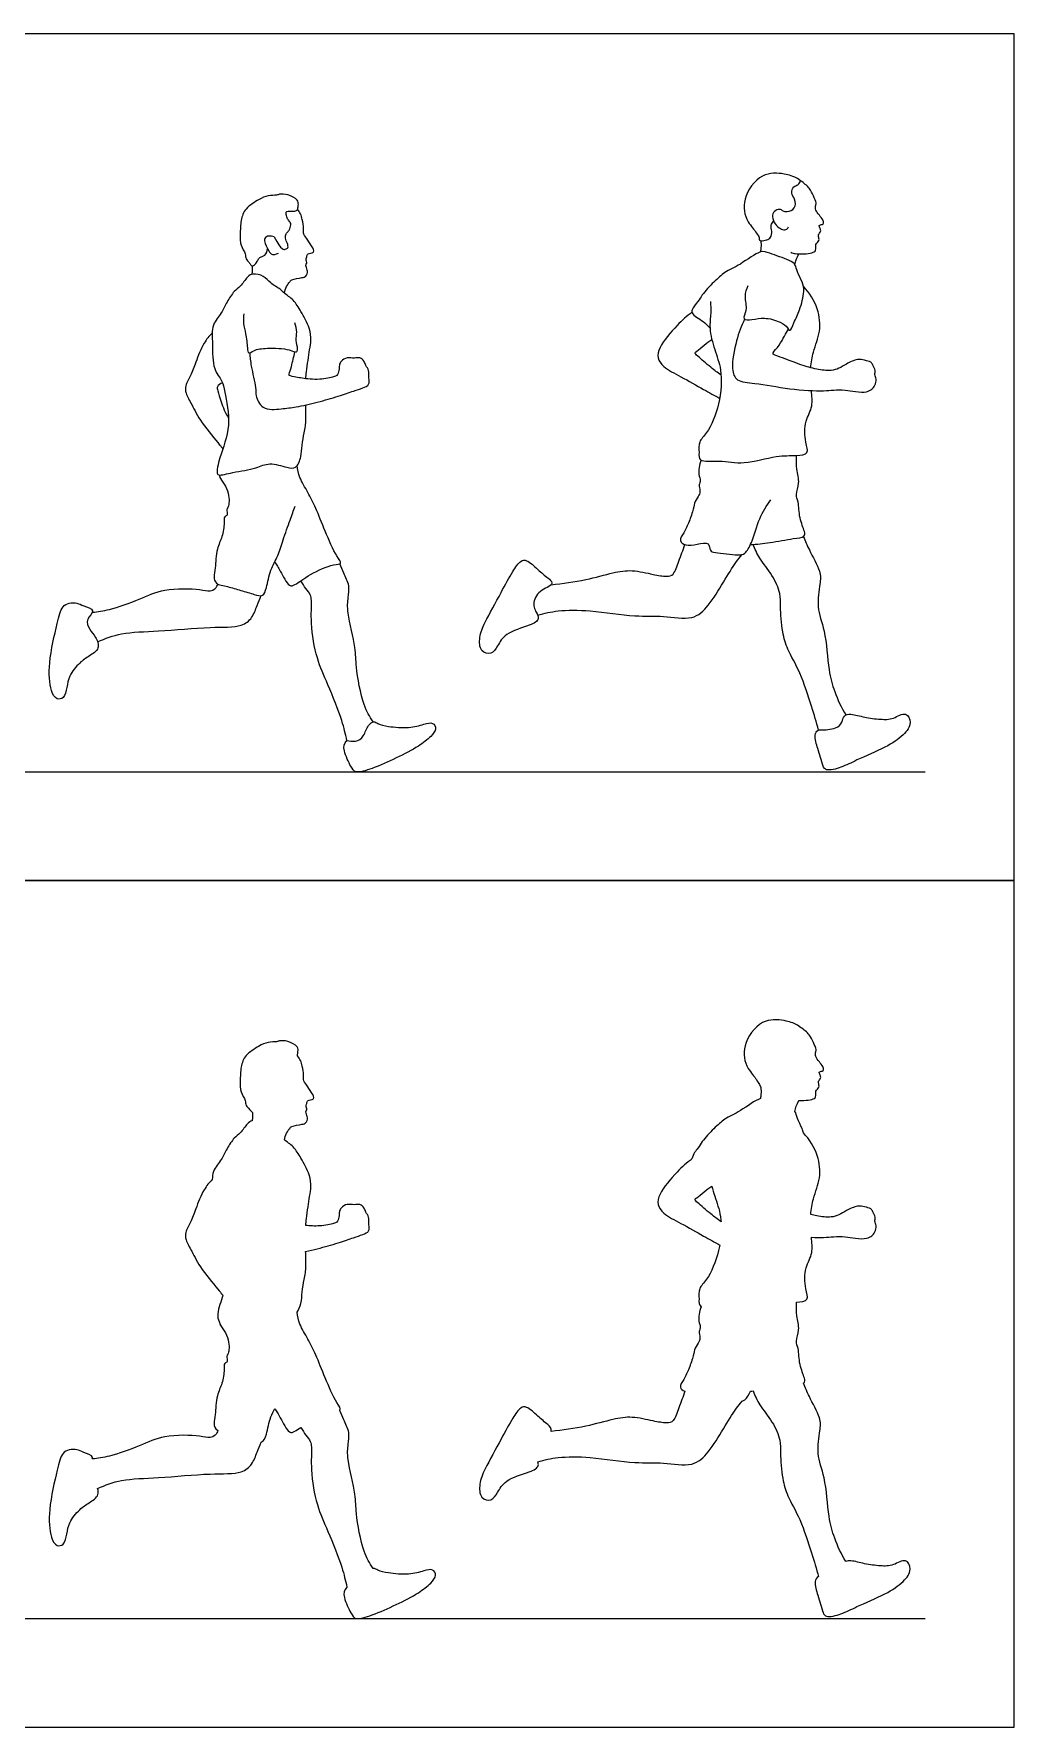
# Model space of a CAD drawing. Header units: millimetres. Extents: x 10.5 to 31.3, y 15.2 to 26.1.
# Drawn here: x 16.667 to 19.49, y 15.219 to 20.096 of the extents above; entities that cross this region are included whole.
import ezdxf

# ---------------------------------------------------------------- set-up
doc = ezdxf.new("R2010")
doc.units = ezdxf.units.MM
for name, color, linetype, true_color in [('AG-DIAGRAM', 7, 'Continuous', 0xfecc66), ('AG-HUMANS', 7, 'Continuous', 0x66ccff), ('AG-OUTLINE', 7, 'Continuous', 0x8000ff), ('X-VPRT', 6, 'Continuous', 0xff00ff)]:
    doc.layers.add(name, color=color, linetype=linetype, true_color=true_color)

msp = doc.modelspace()

# ---------------------------------------------------------------- linework, layer by layer
at = {"layer": 'AG-DIAGRAM'}
for p, q in [((10.9956, 17.9704), (19.2337, 17.9704)), ((10.9956, 15.532), (19.2337, 15.532))]:
    msp.add_line(p, q, dxfattribs=at)
at = {"layer": 'AG-HUMANS'}
for points, knots in [([(18.8754, 19.6726), (18.8615, 19.6824), (18.855, 19.6849), (18.8423, 19.6888), (18.8195, 19.6945), (18.7593, 19.6984), (18.7046, 19.6207), (18.716, 19.5591), (18.7423, 19.5306), (18.7515, 19.5168), (18.7575, 19.5086), (18.7551, 19.5008), (18.7596, 19.4996), (18.7604, 19.4996), (18.7662, 19.4994), (18.7775, 19.502), (18.7911, 19.5081), (18.7936, 19.5273), (18.7874, 19.5444), (18.7943, 19.5526), (18.7976, 19.5558)], [-0.551503, -0.551503, -0.551503, -0.551503, -0.282873, -0.282873, -0.070407, 0.415815, 0.98277, 1.48197, 1.810742, 1.810742, 2.011994, 2.191376, 2.333996, 2.333996, 2.333996, 2.591873, 2.818718, 3.077542, 3.334948, 3.563821, 3.563821, 3.563821, 3.563821]), ([(18.8242, 19.5859), (18.8281, 19.5845), (18.8362, 19.5825), (18.8627, 19.5908), (18.8596, 19.621), (18.8467, 19.6355), (18.854, 19.6576), (18.8688, 19.6593), (18.8737, 19.6683), (18.8754, 19.6726)], [0, 0, 0, 0, 0.201869, 0.476306, 0.764678, 1.015322, 1.263762, 1.471583, 1.684373, 1.684373, 1.684373, 1.684373]), ([(18.8475, 19.4667), (18.8515, 19.4649), (18.86, 19.4615), (18.8852, 19.4617), (18.9071, 19.4641), (18.9222, 19.4707), (18.9154, 19.4903), (18.9311, 19.4988), (18.9264, 19.5123), (18.926, 19.518), (18.9344, 19.5264), (18.9323, 19.5348), (18.9258, 19.545), (18.9373, 19.5464), (18.943, 19.55), (18.9394, 19.5608), (18.9294, 19.5732), (18.9176, 19.5873), (18.9178, 19.5999), (18.9219, 19.609), (18.9109, 19.6301), (18.9031, 19.6506), (18.8848, 19.6662), (18.8754, 19.6726)], [0, 0, 0, 0, 0.207166, 0.493155, 0.769559, 0.974453, 1.20495, 1.4225, 1.620743, 1.75598, 1.940443, 2.107936, 2.278712, 2.44729, 2.584306, 2.760223, 2.995385, 3.239564, 3.433259, 3.604986, 3.872248, 4.161014, 4.442709, 4.442709, 4.442709, 4.442709]), ([(17.359, 19.5108), (17.3809, 19.4709), (17.3909, 19.4756), (17.4003, 19.4781), (17.3976, 19.4933), (17.3895, 19.5062), (17.3926, 19.5198), (17.3994, 19.5264), (17.4046, 19.5337), (17.409, 19.5499), (17.3996, 19.5585), (17.3954, 19.5678), (17.3914, 19.5826), (17.3994, 19.5853), (17.4126, 19.5841), (17.423, 19.5854), (17.4274, 19.591), (17.4277, 19.5976), (17.4291, 19.605), (17.4267, 19.6189), (17.3992, 19.6344), (17.3745, 19.6347), (17.366, 19.6302), (17.3393, 19.6312), (17.314, 19.6186), (17.2743, 19.5938), (17.2623, 19.559), (17.2608, 19.5186), (17.2608, 19.4868), (17.2774, 19.4634), (17.2761, 19.4476), (17.2874, 19.4374), (17.2909, 19.4303), (17.2946, 19.4253), (17.3058, 19.4319), (17.3112, 19.4425), (17.3168, 19.453), (17.3342, 19.4562), (17.3392, 19.4698), (17.3401, 19.4762)], [0, 0, 0, 0, 0.230998, 0.415156, 0.640732, 0.891769, 1.115562, 1.305529, 1.495759, 1.741641, 1.954325, 2.16424, 2.393579, 2.550206, 2.784332, 2.986722, 3.143598, 3.302732, 3.473829, 3.695033, 4.044628, 4.352232, 4.54333, 4.854466, 5.19877, 5.621218, 5.998099, 6.399058, 6.755287, 7.082105, 7.323459, 7.55995, 7.739236, 7.874192, 8.081899, 8.305585, 8.514333, 8.76472, 9.043224, 9.043224, 9.043224, 9.043224]), ([(17.3884, 19.3488), (17.3898, 19.3554), (17.3937, 19.3676), (17.4036, 19.3821), (17.4091, 19.3884), (17.4393, 19.3933), (17.4511, 19.3962), (17.4574, 19.412), (17.4498, 19.4249), (17.4508, 19.432), (17.455, 19.4377), (17.4491, 19.4435), (17.4522, 19.451), (17.4531, 19.4561), (17.4545, 19.4609), (17.4594, 19.464), (17.4679, 19.4644), (17.4726, 19.4664), (17.4736, 19.4755), (17.4652, 19.4859), (17.4528, 19.5072), (17.4411, 19.5215), (17.4449, 19.5357), (17.4402, 19.5608), (17.4358, 19.5769), (17.4298, 19.5862), (17.4264, 19.5903)], [0, 0, 0, 0, 0.256778, 0.489163, 0.654365, 0.965297, 1.166382, 1.383016, 1.599361, 1.748584, 1.886991, 2.034413, 2.19061, 2.32329, 2.44551, 2.579984, 2.746312, 2.868414, 3.023819, 3.231892, 3.521045, 3.758475, 3.96915, 4.256622, 4.494514, 4.722177, 4.722177, 4.722177, 4.722177]), ([(18.8242, 19.5859), (18.8214, 19.5879), (18.8149, 19.5919), (18.7982, 19.5856), (18.7917, 19.5692), (18.8009, 19.5456), (18.8167, 19.5348), (18.8292, 19.5294), (18.8376, 19.534), (18.8408, 19.5394)], [0, 0, 0, 0, 0.209336, 0.467746, 0.728175, 1.047179, 1.332712, 1.568291, 1.779989, 1.779989, 1.779989, 1.779989]), ([(17.359, 19.5108), (17.3469, 19.5148), (17.3348, 19.5124), (17.3275, 19.4987), (17.3432, 19.4701), (17.3517, 19.4585), (17.3639, 19.4603), (17.3713, 19.4638)], [0, 0, 0, 0, 0.278725, 0.534199, 0.934385, 1.202958, 1.466089, 1.466089, 1.466089, 1.466089]), ([(18.723, 19.37), (18.7191, 19.3602), (18.7108, 19.3394), (18.7238, 19.3011), (18.7042, 19.2708), (18.7387, 19.272), (18.7701, 19.2804), (18.8164, 19.2677), (18.8374, 19.252), (18.8448, 19.2355), (18.8571, 19.2678), (18.8737, 19.2989), (18.887, 19.3533), (18.8813, 19.3808), (18.8651, 19.4093), (18.861, 19.4322), (18.8422, 19.4451), (18.7855, 19.4634), (18.759, 19.4745), (18.7016, 19.4293), (18.6564, 19.4104), (18.6261, 19.382), (18.5906, 19.3446), (18.5814, 19.3251), (18.5601, 19.3025), (18.5631, 19.2877), (18.5805, 19.2763), (18.5996, 19.2644), (18.6098, 19.2534), (18.6144, 19.2476)], [0, 0, 0, 0, 0.322787, 0.685147, 0.96845, 1.241579, 1.584755, 1.975778, 2.2729, 2.451593, 2.73408, 3.10106, 3.520739, 3.824905, 4.148622, 4.414171, 4.679598, 5.11929, 5.417737, 5.888151, 6.297196, 6.667474, 7.071809, 7.34741, 7.652798, 7.853042, 8.107817, 8.382894, 8.652929, 8.652929, 8.652929, 8.652929]), ([(18.7604, 19.4996), (18.7619, 19.4925), (18.7609, 19.4798), (18.7604, 19.4718), (18.7597, 19.4674)], [6.8510055, 6.8510055, 6.8510055, 6.8510055, 7.0725595, 7.2816348, 7.2816348, 7.2816348, 7.2816348]), ([(18.8591, 19.4304), (18.8599, 19.4355), (18.8624, 19.4454), (18.8676, 19.4566), (18.8707, 19.4618)], [0, 0, 0, 0, 0.2241572, 0.4691012, 0.4691012, 0.4691012, 0.4691012]), ([(17.2955, 19.4033), (17.2962, 19.4075), (17.297, 19.4136), (17.2968, 19.4233), (17.2965, 19.4273)], [0, 0, 0, 0, 0.2058947, 0.3441343, 0.3441343, 0.3441343, 0.3441343]), ([(17.4497, 19.1023), (17.4504, 19.1086), (17.4536, 19.1341), (17.4601, 19.1857), (17.4663, 19.2128), (17.4624, 19.2494), (17.4361, 19.2958), (17.4169, 19.3289), (17.395, 19.3432), (17.3884, 19.3488), (17.3836, 19.3528), (17.3769, 19.3609), (17.3466, 19.377), (17.3305, 19.3997), (17.2977, 19.4066), (17.2808, 19.3966), (17.2624, 19.3668), (17.2426, 19.3552), (17.2218, 19.3227), (17.2083, 19.2909), (17.1773, 19.258), (17.1824, 19.2013), (17.1805, 19.1308), (17.2108, 19.0966), (17.2164, 19.0622), (17.2375, 18.965), (17.2025, 18.8816), (17.1915, 18.8305), (17.2003, 18.8223), (17.2426, 18.8342), (17.3066, 18.8426), (17.3447, 18.8634), (17.394, 18.8463), (17.4236, 18.842), (17.438, 18.8791), (17.4385, 18.9092), (17.4453, 18.9466), (17.4502, 18.9667), (17.4508, 18.9981), (17.4498, 19.0212), (17.4495, 19.0268)], [10.600244, 10.600244, 10.600244, 10.600244, 10.756683, 11.215751, 11.518086, 11.854879, 12.273757, 12.634399, 12.961384, 12.961384, 12.961384, 13.196966, 13.523167, 13.829272, 14.141173, 14.388354, 14.718442, 14.995949, 15.342592, 15.684316, 16.051612, 16.479373, 16.958766, 17.325296, 17.65722, 18.217698, 18.780831, 19.167441, 19.318331, 19.68342, 20.154729, 20.526239, 20.930303, 21.217849, 21.548488, 21.876805, 22.22175, 22.482674, 22.86159, 22.981118, 22.981118, 22.981118, 22.981118]), ([(18.9045, 19.1338), (18.9059, 19.1494), (18.9128, 19.1884), (18.9344, 19.2377), (18.9282, 19.3058), (18.9009, 19.3503), (18.8833, 19.3685)], [7.72623, 7.72623, 7.72623, 7.72623, 8.015618, 8.469912, 8.930946, 9.430859, 9.430859, 9.430859, 9.430859]), ([(18.6154, 19.3251), (18.6161, 19.3137), (18.6178, 19.2901), (18.6106, 19.2467), (18.6272, 19.1846), (18.65, 19.1273), (18.6453, 19.03), (18.6095, 18.9469), (18.5807, 18.9228), (18.5835, 18.8911), (18.5806, 18.8601), (18.6467, 18.8691), (18.7118, 18.8526), (18.8045, 18.883), (18.8582, 18.8797), (18.9024, 18.8849), (18.8866, 18.9219), (18.886, 18.9822), (18.9114, 19.0182), (18.908, 19.0522), (18.9063, 19.0682)], [0, 0, 0, 0, 0.335875, 0.712584, 1.16486, 1.615404, 2.180638, 2.722111, 3.055072, 3.368152, 3.635376, 4.054339, 4.541942, 5.097244, 5.532289, 5.85593, 6.171186, 6.614539, 7.009838, 7.319453, 7.319453, 7.319453, 7.319453]), ([(17.2718, 19.2889), (17.2706, 19.2799), (17.2695, 19.2609), (17.2774, 19.2321), (17.2819, 19.1939), (17.2832, 19.1711), (17.3018, 19.1872), (17.3394, 19.1913), (17.4004, 19.1896), (17.4236, 19.1757), (17.4282, 19.1889), (17.4198, 19.2136), (17.4258, 19.2359), (17.4214, 19.2543), (17.4186, 19.263)], [0, 0, 0, 0, 0.299397, 0.615598, 0.981971, 1.204166, 1.431686, 1.794419, 2.250083, 2.513578, 2.682227, 2.971476, 3.24838, 3.547382, 3.547382, 3.547382, 3.547382]), ([(18.5624, 19.2938), (18.5471, 19.2822), (18.5197, 19.2589), (18.467, 19.1955), (18.4615, 19.1627), (18.4807, 19.1333), (18.5318, 19.1081), (18.5957, 19.0715), (18.6267, 19.0543), (18.6422, 19.0456)], [0, 0, 0, 0, 0.433956, 0.946511, 1.259765, 1.574857, 2.008205, 2.50264, 2.920827, 2.920827, 2.920827, 2.920827]), ([(18.7141, 19.2738), (18.7045, 19.2539), (18.6894, 19.2142), (18.6736, 19.1332), (18.6898, 19.0925), (18.7487, 19.0907), (18.8408, 19.0713), (18.9397, 19.0657), (18.9691, 19.0705), (19.0041, 19.0703), (19.0326, 19.0648), (19.0655, 19.0625), (19.0807, 19.072), (19.0904, 19.0827), (19.0953, 19.1011), (19.0872, 19.114), (19.0927, 19.1263), (19.0829, 19.1414), (19.0785, 19.1513), (19.0587, 19.1557), (19.0388, 19.1605), (19.0069, 19.1452), (18.9862, 19.1316), (18.9625, 19.1243), (18.9195, 19.129), (18.8767, 19.1417), (18.8203, 19.1643), (18.7954, 19.172), (18.7958, 19.1784), (18.8154, 19.1999), (18.8284, 19.225), (18.8365, 19.2386), (18.8403, 19.2453)], [0, 0, 0, 0, 0.467249, 0.982346, 1.321621, 1.731481, 2.308244, 2.872897, 3.184681, 3.511961, 3.829686, 4.152621, 4.386109, 4.601872, 4.843364, 5.0562, 5.253322, 5.487576, 5.672631, 5.91791, 6.178565, 6.512649, 6.799586, 7.077529, 7.445982, 7.839998, 8.295606, 8.565108, 8.674555, 8.976281, 9.291836, 9.566707, 9.566707, 9.566707, 9.566707]), ([(17.1805, 19.2344), (17.1718, 19.2252), (17.1549, 19.2062), (17.1327, 19.1499), (17.12, 19.1125), (17.1013, 19.0828), (17.1039, 19.0599), (17.1228, 19.0252), (17.1478, 18.9765), (17.2007, 18.9136), (17.2078, 18.905), (17.2114, 18.9008)], [0, 0, 0, 0, 0.352897, 0.794214, 1.163892, 1.490436, 1.752849, 2.101276, 2.545893, 3.055966, 3.287692, 3.287692, 3.287692, 3.287692]), ([(18.646, 19.113), (18.6359, 19.1202), (18.6172, 19.134), (18.5806, 19.1656), (18.5688, 19.177), (18.5779, 19.1824), (18.5977, 19.2001), (18.6119, 19.2103), (18.6195, 19.2156)], [0, 0, 0, 0, 0.349645, 0.75141, 0.950449, 1.105096, 1.401075, 1.703087, 1.703087, 1.703087, 1.703087]), ([(17.2881, 19.1767), (17.2894, 19.164), (17.2913, 19.1403), (17.3073, 19.0765), (17.3046, 19.0542), (17.323, 19.0103), (17.381, 19.0157), (17.4224, 19.0204), (17.4839, 19.0346), (17.5421, 19.0512), (17.5868, 19.0666), (17.613, 19.0752), (17.635, 19.0843), (17.6309, 19.1049), (17.6334, 19.1261), (17.6224, 19.14), (17.6194, 19.1527), (17.6063, 19.1656), (17.5898, 19.1598), (17.5689, 19.1657), (17.5514, 19.1537), (17.5456, 19.1417), (17.5471, 19.1266), (17.5399, 19.1102), (17.5291, 19.1079), (17.4897, 19.0976), (17.4398, 19.1031), (17.4239, 19.107), (17.4009, 19.1105), (17.4021, 19.1169), (17.4093, 19.1397), (17.4156, 19.1657), (17.4186, 19.1798)], [0, 0, 0, 0, 0.35492, 0.808624, 1.089892, 1.444973, 1.85685, 2.23697, 2.688133, 3.141953, 3.532712, 3.836711, 4.090902, 4.334739, 4.598833, 4.83091, 5.038693, 5.265511, 5.494767, 5.756546, 6.008404, 6.210492, 6.433686, 6.663077, 6.841125, 7.206285, 7.61203, 7.860156, 8.113596, 8.228654, 8.50113, 8.877994, 8.877994, 8.877994, 8.877994]), ([(17.2103, 19.0898), (17.2043, 19.0884), (17.1917, 19.0797), (17.1978, 19.0667), (17.2049, 19.0336), (17.2188, 19.0039), (17.2272, 18.989)], [0, 0, 0, 0, 0.246069, 0.44077, 0.770526, 1.181086, 1.181086, 1.181086, 1.181086]), ([(18.7309, 18.6248), (18.7497, 18.6261), (18.7865, 18.6289), (18.8505, 18.6425), (18.8883, 18.645), (18.8873, 18.6646), (18.8699, 18.7011), (18.8709, 18.7473), (18.8591, 18.7687), (18.8744, 18.8022), (18.8627, 18.8419), (18.8632, 18.8681), (18.8631, 18.8813)], [0, 0, 0, 0, 0.430723, 0.90317, 1.224969, 1.434574, 1.802023, 2.190572, 2.461393, 2.790287, 3.155718, 3.515673, 3.515673, 3.515673, 3.515673]), ([(17.2009, 18.8251), (17.2016, 18.8217), (17.2027, 18.8142), (17.2209, 18.7927), (17.2288, 18.7671), (17.2295, 18.7449), (17.2264, 18.7307), (17.22, 18.7258), (17.227, 18.7087), (17.2136, 18.7059), (17.2157, 18.6851), (17.2104, 18.6459), (17.192, 18.6133), (17.1902, 18.5575), (17.1841, 18.5326), (17.1899, 18.5093), (17.2265, 18.5045), (17.2622, 18.4924), (17.3, 18.4823), (17.3279, 18.4729), (17.3379, 18.5032), (17.3468, 18.5523), (17.3714, 18.5926), (17.3838, 18.6379), (17.4051, 18.6956), (17.4145, 18.7223), (17.4194, 18.7357)], [0, 0, 0, 0, 0.185388, 0.48313, 0.784146, 1.054537, 1.264676, 1.414553, 1.632591, 1.803186, 2.04544, 2.404376, 2.761881, 3.184755, 3.477319, 3.72632, 4.056507, 4.41791, 4.782768, 5.059276, 5.346858, 5.757832, 6.14906, 6.543469, 6.990242, 7.365632, 7.365632, 7.365632, 7.365632]), ([(17.3604, 18.5747), (17.3657, 18.5658), (17.3764, 18.5511), (17.3997, 18.5017), (17.4213, 18.5091), (17.4633, 18.5414), (17.5245, 18.5683), (17.5577, 18.5678), (17.535, 18.5953), (17.5049, 18.6637), (17.4802, 18.7283), (17.457, 18.7742), (17.431, 18.8171), (17.4265, 18.8406), (17.4248, 18.8522)], [0, 0, 0, 0, 0.319032, 0.716696, 0.944688, 1.364851, 1.848763, 2.112926, 2.388426, 2.896925, 3.380313, 3.791398, 4.191554, 4.530481, 4.530481, 4.530481, 4.530481]), ([(18.5884, 18.868), (18.5831, 18.8551), (18.5789, 18.8266), (18.589, 18.8105), (18.5814, 18.7966), (18.5864, 18.7802), (18.5835, 18.7664), (18.5696, 18.7489), (18.5672, 18.7264), (18.5542, 18.6903), (18.5408, 18.66), (18.5225, 18.6354), (18.5456, 18.6202), (18.5757, 18.6244), (18.6135, 18.6348), (18.6128, 18.6045), (18.6309, 18.602), (18.6946, 18.5934), (18.7168, 18.5971), (18.7366, 18.6325), (18.7547, 18.7017), (18.7775, 18.7365), (18.7896, 18.7537)], [0, 0, 0, 0, 0.371033, 0.60758, 0.819069, 1.049937, 1.261426, 1.523929, 1.795893, 2.148777, 2.491455, 2.775675, 3.029038, 3.358964, 3.678605, 3.9336, 4.160997, 4.62145, 4.885015, 5.228216, 5.71584, 6.17124, 6.17124, 6.17124, 6.17124]), ([(18.8835, 18.6478), (18.889, 18.6349), (18.8984, 18.6099), (18.9344, 18.548), (18.9318, 18.5113), (18.9194, 18.4416), (18.9482, 18.3774), (18.9545, 18.2632), (18.9713, 18.2023), (18.9927, 18.1551), (19.0056, 18.1339)], [0, 0, 0, 0, 0.372015, 0.843406, 1.192692, 1.655419, 2.142991, 2.748133, 3.211354, 3.706161, 3.706161, 3.706161, 3.706161]), ([(18.086, 18.5782), (18.0798, 18.5806), (18.0666, 18.5786), (18.0433, 18.544), (18.0129, 18.4865), (17.9658, 18.4023), (17.9491, 18.3605), (17.9502, 18.3156), (17.9865, 18.3064), (18.0036, 18.3343), (18.0242, 18.3724), (18.0921, 18.389), (18.1262, 18.408), (18.1132, 18.43), (18.1069, 18.4439), (18.1064, 18.4633), (18.1161, 18.483), (18.1355, 18.4968), (18.1532, 18.5051), (18.1627, 18.5154), (18.1453, 18.5302), (18.1188, 18.5518), (18.0956, 18.5745), (18.086, 18.5782)], [0, 0, 0, 0, 0.23484, 0.585715, 1.062581, 1.62528, 2.017097, 2.369161, 2.666425, 2.972176, 3.343033, 3.823392, 4.146845, 4.400214, 4.628362, 4.8736, 5.137498, 5.416772, 5.673563, 5.853754, 6.097493, 6.44988, 6.816889, 6.816889, 6.816889, 6.816889]), ([(18.118, 18.4212), (18.1373, 18.4269), (18.1785, 18.4364), (18.2703, 18.4368), (18.3978, 18.415), (18.4773, 18.4222), (18.5645, 18.4037), (18.6128, 18.4492), (18.6516, 18.5152), (18.6877, 18.5728), (18.7006, 18.5886), (18.7068, 18.5961)], [0, 0, 0, 0, 0.444522, 0.994847, 1.645631, 2.167972, 2.683185, 3.124814, 3.635343, 4.103603, 4.413102, 4.413102, 4.413102, 4.413102]), ([(18.1564, 18.5091), (18.1899, 18.5123), (18.2551, 18.5213), (18.3335, 18.5443), (18.3895, 18.5535), (18.4489, 18.5385), (18.4877, 18.5321), (18.512, 18.5365), (18.5246, 18.5794), (18.5367, 18.6086), (18.5416, 18.6248)], [0, 0, 0, 0, 0.575389, 1.090584, 1.519199, 1.965873, 2.323486, 2.579508, 2.944399, 3.352763, 3.352763, 3.352763, 3.352763]), ([(18.9273, 18.0906), (18.9208, 18.1136), (18.9068, 18.1589), (18.8763, 18.2553), (18.8368, 18.3221), (18.8221, 18.3717), (18.8158, 18.4465), (18.819, 18.4837), (18.795, 18.5384), (18.7557, 18.5837), (18.7439, 18.6117), (18.7384, 18.6254)], [0, 0, 0, 0, 0.484968, 1.061802, 1.562326, 1.977991, 2.465598, 2.817985, 3.249871, 3.696203, 4.077373, 4.077373, 4.077373, 4.077373]), ([(17.6439, 18.114), (17.6339, 18.1298), (17.6139, 18.16), (17.5926, 18.2753), (17.5956, 18.3248), (17.568, 18.427), (17.5715, 18.4703), (17.5777, 18.5063), (17.5587, 18.5422), (17.552, 18.5604), (17.548, 18.5694)], [0, 0, 0, 0, 0.429066, 1.031036, 1.461167, 2.036916, 2.419208, 2.753025, 3.110496, 3.421659, 3.421659, 3.421659, 3.421659]), ([(16.835, 18.4297), (16.8516, 18.4315), (16.8849, 18.4357), (16.9742, 18.4669), (17.0385, 18.4999), (17.1426, 18.4981), (17.1726, 18.4884), (17.1905, 18.4972), (17.1951, 18.5067), (17.1963, 18.5114)], [0, 0, 0, 0, 0.406299, 0.952131, 1.458512, 2.031223, 2.345948, 2.580184, 2.800021, 2.800021, 2.800021, 2.800021]), ([(17.5684, 18.0605), (17.5641, 18.0798), (17.5555, 18.1178), (17.5138, 18.2237), (17.4802, 18.2952), (17.4631, 18.3941), (17.4675, 18.4617), (17.4643, 18.4804), (17.4498, 18.4981), (17.4405, 18.5127), (17.4355, 18.5202)], [0, 0, 0, 0, 0.440153, 1.042125, 1.564622, 2.140635, 2.604176, 2.840732, 3.106625, 3.403688, 3.403688, 3.403688, 3.403688]), ([(16.8355, 18.4338), (16.8343, 18.4403), (16.8082, 18.4483), (16.7921, 18.4572), (16.7678, 18.4573), (16.7458, 18.4469), (16.733, 18.3928), (16.7076, 18.2867), (16.712, 18.2072), (16.7307, 18.1768), (16.7552, 18.1817), (16.7627, 18.215), (16.7665, 18.2471), (16.7982, 18.2856), (16.8249, 18.303), (16.859, 18.3239), (16.8455, 18.3597), (16.8264, 18.3787), (16.8143, 18.4101), (16.8368, 18.4274), (16.8355, 18.4338)], [0, 0, 0, 0, 0.307799, 0.571697, 0.842016, 1.101706, 1.512027, 2.125515, 2.637678, 2.944853, 3.185354, 3.503641, 3.836147, 4.229218, 4.56473, 4.897571, 5.217828, 5.524663, 5.834033, 6.136533, 6.136533, 6.136533, 6.136533]), ([(16.8503, 18.3445), (16.8726, 18.3543), (16.9207, 18.3729), (17.0276, 18.374), (17.1696, 18.389), (17.2633, 18.3851), (17.2964, 18.4125), (17.3096, 18.4495), (17.3176, 18.468), (17.3211, 18.4776)], [0, 0, 0, 0, 0.489348, 1.080908, 1.779672, 2.322657, 2.672635, 3.024435, 3.340776, 3.340776, 3.340776, 3.340776]), ([(17.5684, 18.0605), (17.5589, 18.0524), (17.5586, 18.0281), (17.5787, 17.9864), (17.5937, 17.9639), (17.6453, 17.9807), (17.7101, 18.0092), (17.774, 18.042), (17.8091, 18.0697), (17.828, 18.0928), (17.8166, 18.1151), (17.7877, 18.1063), (17.7465, 18.095), (17.6896, 18.0999), (17.6584, 18.107), (17.646, 18.1178), (17.6271, 18.104), (17.6188, 18.0723), (17.595, 18.0535), (17.5744, 18.0604), (17.5684, 18.0605)], [0, 0, 0, 0, 0.302122, 0.710808, 0.986309, 1.388367, 1.900144, 2.400135, 2.79437, 3.095398, 3.339854, 3.636529, 4.029667, 4.477583, 4.806482, 5.019112, 5.272963, 5.611825, 5.918891, 6.212943, 6.212943, 6.212943, 6.212943]), ([(18.9344, 18.0908), (18.9296, 18.0908), (18.9238, 18.0915), (18.9136, 18.0752), (18.9244, 18.0364), (18.9329, 18.0132), (18.9386, 17.9867), (18.9492, 17.9714), (18.9961, 17.9829), (19.0368, 18.0053), (19.1197, 18.0389), (19.1704, 18.0729), (19.1979, 18.109), (19.1788, 18.1467), (19.1419, 18.1203), (19.1048, 18.1211), (19.0602, 18.1262), (19.0222, 18.1383), (18.9984, 18.1338), (18.9954, 18.111), (18.978, 18.0934), (18.9442, 18.0909), (18.9344, 18.0908)], [0, 0, 0, 0, 0.180797, 0.402523, 0.761441, 1.059255, 1.351104, 1.57095, 1.941453, 2.349129, 2.888299, 3.344744, 3.708865, 4.010352, 4.354342, 4.707225, 5.093594, 5.457445, 5.710964, 5.963449, 6.243365, 6.614202, 6.614202, 6.614202, 6.614202])]:
    msp.add_open_spline(points, degree=3, knots=knots, dxfattribs=at)
at = {"layer": 'AG-OUTLINE'}
for points, knots in [([(18.8754, 17.2342), (18.8615, 17.244), (18.855, 17.2465), (18.8423, 17.2504), (18.8195, 17.2561), (18.7593, 17.26), (18.7046, 17.1823), (18.716, 17.1207), (18.7423, 17.0922), (18.7515, 17.0784), (18.7547, 17.0741), (18.7604, 17.0612)], [-0.551503, -0.551503, -0.551503, -0.551503, -0.239653, -0.239653, 0.006996, 0.571447, 1.229618, 1.809134, 2.190802, 2.190802, 2.424433, 2.424433, 2.424433, 2.424433]), ([(18.8707, 17.0234), (18.8753, 17.0233), (18.889, 17.0237), (18.9071, 17.0257), (18.9222, 17.0323), (18.9154, 17.0519), (18.9311, 17.0604), (18.9264, 17.0739), (18.926, 17.0796), (18.9344, 17.088), (18.9323, 17.0964), (18.9258, 17.1066), (18.9373, 17.108), (18.943, 17.1116), (18.9394, 17.1224), (18.9294, 17.1348), (18.9176, 17.1489), (18.9178, 17.1615), (18.9219, 17.1706), (18.9109, 17.1917), (18.9031, 17.2122), (18.8848, 17.2278), (18.8754, 17.2342)], [0.338794, 0.338794, 0.338794, 0.338794, 0.493155, 0.769559, 0.974453, 1.20495, 1.4225, 1.620743, 1.75598, 1.940443, 2.107936, 2.278712, 2.44729, 2.584306, 2.760223, 2.995385, 3.239564, 3.433259, 3.604986, 3.872248, 4.161014, 4.442709, 4.442709, 4.442709, 4.442709]), ([(17.4264, 17.1519), (17.4286, 17.1698), (17.4267, 17.1805), (17.3992, 17.196), (17.3745, 17.1963), (17.366, 17.1918), (17.3393, 17.1928), (17.314, 17.1802), (17.2743, 17.1554), (17.2623, 17.1206), (17.2608, 17.0802), (17.2608, 17.0484), (17.2774, 17.025), (17.2761, 17.0092), (17.2843, 17.0018), (17.2965, 16.9889)], [3.66934, 3.66934, 3.66934, 3.66934, 3.904964, 4.277349, 4.605006, 4.808563, 5.139983, 5.506732, 5.95672, 6.35817, 6.785268, 7.164721, 7.512844, 7.769932, 8.021841, 8.021841, 8.021841, 8.021841]), ([(17.3884, 16.9104), (17.3898, 16.917), (17.3937, 16.9292), (17.4036, 16.9437), (17.4091, 16.95), (17.4393, 16.9549), (17.4511, 16.9578), (17.4574, 16.9736), (17.4498, 16.9865), (17.4508, 16.9936), (17.455, 16.9993), (17.4491, 17.0051), (17.4522, 17.0126), (17.4531, 17.0177), (17.4545, 17.0225), (17.4594, 17.0256), (17.4679, 17.026), (17.4726, 17.028), (17.4736, 17.0371), (17.4652, 17.0475), (17.4528, 17.0688), (17.4411, 17.0831), (17.4449, 17.0973), (17.4402, 17.1224), (17.4358, 17.1385), (17.4298, 17.1478), (17.4264, 17.1519)], [0, 0, 0, 0, 0.256778, 0.489163, 0.654365, 0.965297, 1.166382, 1.383016, 1.599361, 1.748584, 1.886991, 2.034413, 2.19061, 2.32329, 2.44551, 2.579984, 2.746312, 2.868414, 3.023819, 3.231892, 3.521045, 3.758475, 3.96915, 4.256622, 4.494514, 4.722177, 4.722177, 4.722177, 4.722177]), ([(18.7597, 17.029), (18.7445, 17.0247), (18.7016, 16.9909), (18.6564, 16.972), (18.6261, 16.9436), (18.5906, 16.9062), (18.5814, 16.8867), (18.5656, 16.8699), (18.5624, 16.8554)], [5.417737, 5.417737, 5.417737, 5.417737, 5.912775, 6.343232, 6.732893, 7.158393, 7.44842, 7.769794, 7.769794, 7.769794, 7.769794]), ([(18.7604, 17.0612), (18.7619, 17.0541), (18.7609, 17.0414), (18.7604, 17.0334), (18.7597, 17.029)], [6.8510055, 6.8510055, 6.8510055, 6.8510055, 7.0725595, 7.2816348, 7.2816348, 7.2816348, 7.2816348]), ([(18.8591, 16.992), (18.8599, 16.9971), (18.8624, 17.007), (18.8676, 17.0182), (18.8707, 17.0234)], [0, 0, 0, 0, 0.2241572, 0.4691012, 0.4691012, 0.4691012, 0.4691012]), ([(17.2965, 16.9889), (17.2968, 16.9849), (17.297, 16.9752), (17.2962, 16.9691), (17.2955, 16.9649)], [-0.3441343, -0.3441343, -0.3441343, -0.3441343, -0.2058947, 0, 0, 0, 0]), ([(18.8833, 16.9301), (18.8825, 16.9344), (18.8784, 16.9474), (18.8651, 16.9709), (18.8623, 16.9867), (18.8591, 16.992)], [3.6781447, 3.6781447, 3.6781447, 3.6781447, 3.8249049, 4.1486219, 4.4141713, 4.4141713, 4.4141713, 4.4141713]), ([(17.2955, 16.9649), (17.2903, 16.9637), (17.2799, 16.9568), (17.2624, 16.9284), (17.2426, 16.9168), (17.2218, 16.8843), (17.2083, 16.8525), (17.1838, 16.8265), (17.1808, 16.8042), (17.1805, 16.796)], [14.180506, 14.180506, 14.180506, 14.180506, 14.388354, 14.718442, 14.995949, 15.342592, 15.684316, 16.051612, 16.242685, 16.242685, 16.242685, 16.242685]), ([(18.9045, 16.6954), (18.9059, 16.711), (18.9128, 16.75), (18.9344, 16.7993), (18.9282, 16.8674), (18.9009, 16.9119), (18.8833, 16.9301)], [7.72623, 7.72623, 7.72623, 7.72623, 8.015618, 8.469912, 8.930946, 9.430859, 9.430859, 9.430859, 9.430859]), ([(17.4497, 16.6639), (17.4504, 16.6702), (17.4536, 16.6957), (17.4601, 16.7473), (17.4663, 16.7744), (17.4624, 16.811), (17.4361, 16.8574), (17.4169, 16.8905), (17.395, 16.9048), (17.3884, 16.9104)], [10.600244, 10.600244, 10.600244, 10.600244, 10.756683, 11.215751, 11.518086, 11.854879, 12.273757, 12.634399, 12.961384, 12.961384, 12.961384, 12.961384]), ([(18.5624, 16.8554), (18.5471, 16.8438), (18.5197, 16.8205), (18.467, 16.7571), (18.4615, 16.7243), (18.4807, 16.6949), (18.5318, 16.6697), (18.5957, 16.6331), (18.6267, 16.6159), (18.6422, 16.6072)], [0, 0, 0, 0, 0.433956, 0.946511, 1.259765, 1.574857, 2.008205, 2.50264, 2.920827, 2.920827, 2.920827, 2.920827]), ([(17.1805, 16.796), (17.1718, 16.7868), (17.1549, 16.7678), (17.1327, 16.7115), (17.12, 16.6741), (17.1013, 16.6444), (17.1039, 16.6215), (17.1228, 16.5868), (17.1478, 16.5381), (17.2007, 16.4752), (17.2078, 16.4666), (17.2114, 16.4624)], [0, 0, 0, 0, 0.352897, 0.794214, 1.163892, 1.490436, 1.752849, 2.101276, 2.545893, 3.055966, 3.287692, 3.287692, 3.287692, 3.287692]), ([(18.646, 16.6746), (18.6359, 16.6818), (18.6172, 16.6956), (18.5806, 16.7272), (18.5688, 16.7386), (18.5779, 16.744), (18.5977, 16.7617), (18.6119, 16.7719), (18.6195, 16.7772)], [0, 0, 0, 0, 0.349645, 0.75141, 0.950449, 1.105096, 1.401075, 1.703087, 1.703087, 1.703087, 1.703087]), ([(18.6195, 16.7772), (18.6219, 16.7674), (18.6309, 16.7369), (18.6426, 16.7074), (18.6457, 16.6795), (18.646, 16.6746)], [0.9515338, 0.9515338, 0.9515338, 0.9515338, 1.1648595, 1.6154043, 1.7068652, 1.7068652, 1.7068652, 1.7068652]), ([(17.4495, 16.5884), (17.4605, 16.5909), (17.4933, 16.5989), (17.5421, 16.6128), (17.5868, 16.6282), (17.613, 16.6368), (17.635, 16.6459), (17.6309, 16.6665), (17.6334, 16.6877), (17.6224, 16.7016), (17.6194, 16.7143), (17.6063, 16.7272), (17.5898, 16.7214), (17.5689, 16.7273), (17.5514, 16.7153), (17.5456, 16.7033), (17.5471, 16.6882), (17.5399, 16.6718), (17.5291, 16.6695), (17.4937, 16.6603), (17.4613, 16.6625), (17.4497, 16.6639)], [2.445679, 2.445679, 2.445679, 2.445679, 2.688133, 3.141953, 3.532712, 3.836711, 4.090902, 4.334739, 4.598833, 4.83091, 5.038693, 5.265511, 5.494767, 5.756546, 6.008404, 6.210492, 6.433686, 6.663077, 6.841125, 7.206285, 7.516134, 7.516134, 7.516134, 7.516134]), ([(18.9063, 16.6298), (18.9197, 16.6291), (18.9478, 16.6287), (18.9691, 16.6321), (19.0041, 16.6319), (19.0326, 16.6264), (19.0655, 16.6241), (19.0807, 16.6336), (19.0904, 16.6443), (19.0953, 16.6627), (19.0872, 16.6756), (19.0927, 16.6879), (19.0829, 16.703), (19.0785, 16.7129), (19.0587, 16.7173), (19.0388, 16.7221), (19.0069, 16.7068), (18.9862, 16.6932), (18.9625, 16.6859), (18.9295, 16.6895), (18.9102, 16.6939), (18.9045, 16.6954)], [2.639731, 2.639731, 2.639731, 2.639731, 2.872897, 3.184681, 3.511961, 3.829686, 4.152621, 4.386109, 4.601872, 4.843364, 5.0562, 5.253322, 5.487576, 5.672631, 5.91791, 6.178565, 6.512649, 6.799586, 7.077529, 7.445982, 7.597806, 7.597806, 7.597806, 7.597806]), ([(17.4248, 16.4138), (17.4299, 16.4202), (17.4381, 16.4428), (17.4385, 16.4708), (17.4453, 16.5082), (17.4502, 16.5283), (17.4508, 16.5597), (17.4498, 16.5828), (17.4495, 16.5884)], [21.286192, 21.286192, 21.286192, 21.286192, 21.548488, 21.876805, 22.22175, 22.482674, 22.86159, 22.981118, 22.981118, 22.981118, 22.981118]), ([(18.6422, 16.6072), (18.6412, 16.6019), (18.6334, 16.564), (18.6095, 16.5085), (18.5807, 16.4844), (18.5835, 16.4527), (18.5818, 16.4347), (18.5884, 16.4296)], [2.093937, 2.093937, 2.093937, 2.093937, 2.181713, 2.7299, 3.06699, 3.383953, 3.654491, 3.654491, 3.654491, 3.654491]), ([(18.8631, 16.4429), (18.8763, 16.4434), (18.9023, 16.4466), (18.8866, 16.4835), (18.886, 16.5438), (18.9114, 16.5798), (18.908, 16.6138), (18.9063, 16.6298)], [5.534585, 5.534585, 5.534585, 5.534585, 5.85593, 6.171186, 6.614539, 7.009838, 7.319453, 7.319453, 7.319453, 7.319453]), ([(17.2114, 16.4624), (17.2084, 16.4535), (17.1986, 16.4249), (17.193, 16.3991), (17.2009, 16.3867)], [18.6123113, 18.6123113, 18.6123113, 18.6123113, 18.8326134, 19.3380223, 19.3380223, 19.3380223, 19.3380223]), ([(18.8835, 16.2094), (18.888, 16.2136), (18.8873, 16.2262), (18.8699, 16.2627), (18.8709, 16.3089), (18.8591, 16.3303), (18.8744, 16.3638), (18.8627, 16.4035), (18.8632, 16.4297), (18.8631, 16.4429)], [1.193708, 1.193708, 1.193708, 1.193708, 1.406174, 1.778637, 2.172489, 2.447006, 2.780388, 3.150805, 3.515673, 3.515673, 3.515673, 3.515673]), ([(17.2009, 16.3867), (17.2016, 16.3833), (17.2027, 16.3758), (17.2209, 16.3543), (17.2288, 16.3287), (17.2295, 16.3065), (17.2264, 16.2923), (17.22, 16.2874), (17.227, 16.2703), (17.2136, 16.2675), (17.2157, 16.2467), (17.2104, 16.2075), (17.192, 16.1749), (17.1902, 16.1191), (17.1841, 16.0942), (17.1877, 16.0797), (17.1963, 16.073)], [0, 0, 0, 0, 0.187877, 0.489616, 0.794674, 1.068696, 1.281656, 1.433545, 1.65451, 1.827395, 2.072902, 2.436658, 2.798962, 3.227514, 3.524005, 3.77635, 3.77635, 3.77635, 3.77635]), ([(17.548, 16.131), (17.552, 16.1363), (17.535, 16.1569), (17.5049, 16.2253), (17.4802, 16.2899), (17.457, 16.3358), (17.431, 16.3787), (17.4265, 16.4022), (17.4248, 16.4138)], [2.048643, 2.048643, 2.048643, 2.048643, 2.331469, 2.853488, 3.34973, 3.771746, 4.182542, 4.530481, 4.530481, 4.530481, 4.530481]), ([(18.5884, 16.4296), (18.5831, 16.4167), (18.5789, 16.3882), (18.589, 16.3721), (18.5814, 16.3582), (18.5864, 16.3418), (18.5835, 16.328), (18.5696, 16.3105), (18.5672, 16.288), (18.5542, 16.2519), (18.5408, 16.2216), (18.5231, 16.1979), (18.5353, 16.1887), (18.5416, 16.1864)], [0, 0, 0, 0, 0.371033, 0.60758, 0.819069, 1.049937, 1.261426, 1.523929, 1.795893, 2.148777, 2.491455, 2.775675, 2.998415, 2.998415, 2.998415, 2.998415]), ([(19.0056, 15.6955), (18.9927, 15.7167), (18.9713, 15.7639), (18.9545, 15.8248), (18.9482, 15.939), (18.9194, 16.0032), (18.9318, 16.0729), (18.9344, 16.1096), (18.8984, 16.1715), (18.889, 16.1965), (18.8835, 16.2094)], [-3.706161, -3.706161, -3.706161, -3.706161, -3.211354, -2.748133, -2.142991, -1.655419, -1.192692, -0.843406, -0.372015, 0, 0, 0, 0]), ([(18.086, 16.1398), (18.0798, 16.1422), (18.0666, 16.1402), (18.0433, 16.1056), (18.0129, 16.0481), (17.9658, 15.9639), (17.9491, 15.9221), (17.9502, 15.8772), (17.9865, 15.868), (18.0036, 15.8959), (18.0242, 15.934), (18.0921, 15.9506), (18.1225, 15.9675), (18.1195, 15.9793), (18.118, 15.9828)], [0, 0, 0, 0, 0.23484, 0.585715, 1.062581, 1.62528, 2.017097, 2.369161, 2.666425, 2.972176, 3.343033, 3.823392, 4.146845, 4.285803, 4.285803, 4.285803, 4.285803]), ([(18.118, 15.9828), (18.1373, 15.9885), (18.1785, 15.998), (18.2703, 15.9984), (18.3978, 15.9766), (18.4773, 15.9838), (18.5645, 15.9653), (18.6128, 16.0108), (18.6516, 16.0768), (18.6877, 16.1344), (18.7006, 16.1502), (18.7068, 16.1577)], [0, 0, 0, 0, 0.444522, 0.994847, 1.645631, 2.167972, 2.683185, 3.124814, 3.635343, 4.103603, 4.413102, 4.413102, 4.413102, 4.413102]), ([(18.5416, 16.1864), (18.5367, 16.1702), (18.5246, 16.141), (18.512, 16.0981), (18.4877, 16.0937), (18.4489, 16.1001), (18.3895, 16.1151), (18.3335, 16.1059), (18.2551, 16.0829), (18.1899, 16.0739), (18.1564, 16.0707)], [-3.352763, -3.352763, -3.352763, -3.352763, -2.944399, -2.579508, -2.323486, -1.965873, -1.519199, -1.090584, -0.575389, 0, 0, 0, 0]), ([(18.7068, 16.1577), (18.7098, 16.1585), (18.7183, 16.1627), (18.726, 16.1752), (18.7309, 16.1864)], [4.7591034, 4.7591034, 4.7591034, 4.7591034, 4.8850147, 5.1778256, 5.1778256, 5.1778256, 5.1778256]), ([(18.7384, 16.187), (18.7439, 16.1733), (18.7557, 16.1453), (18.795, 16.1), (18.819, 16.0453), (18.8158, 16.0081), (18.8221, 15.9333), (18.8368, 15.8837), (18.8763, 15.8169), (18.9068, 15.7205), (18.9208, 15.6752), (18.9273, 15.6522)], [-4.077373, -4.077373, -4.077373, -4.077373, -3.696203, -3.249871, -2.817985, -2.465598, -1.977991, -1.562326, -1.061802, -0.484968, 0, 0, 0, 0]), ([(17.3211, 16.0392), (17.3307, 16.0431), (17.3379, 16.0648), (17.3454, 16.106), (17.3566, 16.1287), (17.3604, 16.1363)], [5.0019703, 5.0019703, 5.0019703, 5.0019703, 5.3075711, 5.7442945, 5.9738858, 5.9738858, 5.9738858, 5.9738858]), ([(17.3604, 16.1363), (17.3657, 16.1274), (17.3764, 16.1127), (17.3997, 16.0633), (17.4164, 16.069), (17.4291, 16.0775), (17.4355, 16.0818)], [0, 0, 0, 0, 0.319032, 0.716696, 0.944688, 1.127091, 1.127091, 1.127091, 1.127091]), ([(17.6439, 15.6756), (17.6339, 15.6914), (17.6139, 15.7216), (17.5926, 15.8369), (17.5956, 15.8864), (17.568, 15.9886), (17.5715, 16.0319), (17.5777, 16.0679), (17.5587, 16.1038), (17.552, 16.122), (17.548, 16.131)], [0, 0, 0, 0, 0.429066, 1.031036, 1.461167, 2.036916, 2.419208, 2.753025, 3.110496, 3.421659, 3.421659, 3.421659, 3.421659]), ([(18.1564, 16.0707), (18.1586, 16.0804), (18.1453, 16.0918), (18.1188, 16.1134), (18.0956, 16.1361), (18.086, 16.1398)], [5.733473, 5.733473, 5.733473, 5.733473, 6.007651, 6.404046, 6.816889, 6.816889, 6.816889, 6.816889]), ([(17.1963, 16.073), (17.1951, 16.0683), (17.1905, 16.0588), (17.1726, 16.05), (17.1426, 16.0597), (17.0385, 16.0615), (16.9742, 16.0285), (16.8849, 15.9973), (16.8516, 15.9931), (16.835, 15.9913)], [-2.800021, -2.800021, -2.800021, -2.800021, -2.580184, -2.345948, -2.031223, -1.458512, -0.952131, -0.406299, 0, 0, 0, 0]), ([(17.4355, 16.0818), (17.4405, 16.0743), (17.4498, 16.0597), (17.4643, 16.042), (17.4675, 16.0233), (17.4631, 15.9557), (17.4802, 15.8568), (17.5138, 15.7853), (17.5555, 15.6794), (17.5641, 15.6414), (17.5684, 15.6221)], [-3.403688, -3.403688, -3.403688, -3.403688, -3.106625, -2.840732, -2.604176, -2.140635, -1.564622, -1.042125, -0.440153, 0, 0, 0, 0]), ([(16.8355, 15.9954), (16.8343, 16.0019), (16.8082, 16.0099), (16.7921, 16.0188), (16.7678, 16.0189), (16.7458, 16.0085), (16.733, 15.9544), (16.7076, 15.8483), (16.712, 15.7688), (16.7307, 15.7384), (16.7552, 15.7433), (16.7627, 15.7766), (16.7665, 15.8087), (16.7982, 15.8472), (16.8249, 15.8646), (16.8542, 15.8826), (16.8523, 15.9001), (16.8503, 15.9061)], [0, 0, 0, 0, 0.307799, 0.571697, 0.842016, 1.101706, 1.512027, 2.125515, 2.637678, 2.944853, 3.185354, 3.503641, 3.836147, 4.229218, 4.56473, 4.897571, 5.080271, 5.080271, 5.080271, 5.080271]), ([(16.8503, 15.9061), (16.8726, 15.9159), (16.9207, 15.9345), (17.0276, 15.9356), (17.1696, 15.9506), (17.2633, 15.9467), (17.2964, 15.9741), (17.3096, 16.0111), (17.3176, 16.0296), (17.3211, 16.0392)], [0, 0, 0, 0, 0.489348, 1.080908, 1.779672, 2.322657, 2.672635, 3.024435, 3.340776, 3.340776, 3.340776, 3.340776]), ([(17.5684, 15.6221), (17.5589, 15.614), (17.5586, 15.5897), (17.5787, 15.548), (17.5937, 15.5255), (17.6453, 15.5423), (17.7101, 15.5708), (17.774, 15.6036), (17.8091, 15.6313), (17.828, 15.6544), (17.8166, 15.6767), (17.7877, 15.6679), (17.7465, 15.6566), (17.6896, 15.6615), (17.6584, 15.6686), (17.65, 15.6759), (17.6439, 15.6756)], [0, 0, 0, 0, 0.305928, 0.719763, 0.998735, 1.405858, 1.924084, 2.430374, 2.829575, 3.134396, 3.381931, 3.682344, 4.080435, 4.533994, 4.867037, 5.082346, 5.082346, 5.082346, 5.082346]), ([(18.9273, 15.6522), (18.9214, 15.6492), (18.9136, 15.6368), (18.9244, 15.598), (18.9329, 15.5748), (18.9386, 15.5483), (18.9492, 15.533), (18.9961, 15.5445), (19.0368, 15.5669), (19.1197, 15.6005), (19.1704, 15.6345), (19.1979, 15.6706), (19.1788, 15.7083), (19.1419, 15.6819), (19.1048, 15.6827), (19.0602, 15.6878), (19.025, 15.699), (19.0095, 15.6973), (19.0056, 15.6955)], [0.116987, 0.116987, 0.116987, 0.116987, 0.341307, 0.704423, 1.005722, 1.300984, 1.523403, 1.89824, 2.310684, 2.856162, 3.317946, 3.686327, 3.991341, 4.339355, 4.696365, 5.087255, 5.455362, 5.635531, 5.635531, 5.635531, 5.635531])]:
    msp.add_open_spline(points, degree=3, knots=knots, dxfattribs=at)
for points in [[(18.7309, 16.1864), (18.7334, 16.1866), (18.7359, 16.1868), (18.7384, 16.187)], [(16.835, 15.9913), (16.8355, 15.9928), (16.8358, 15.9941), (16.8355, 15.9954)]]:
    msp.add_open_spline(points, degree=3, dxfattribs=at)
at = {"layer": 'X-VPRT'}
for points in [[(10.5208, 20.0956), (10.5208, 17.6572), (19.4903, 17.6572), (19.4903, 20.0956)], [(10.5208, 17.6572), (10.5208, 15.2188), (19.4903, 15.2188), (19.4903, 17.6572)]]:
    msp.add_lwpolyline(points, close=True, dxfattribs=at)

doc.saveas('drawing.dxf')
